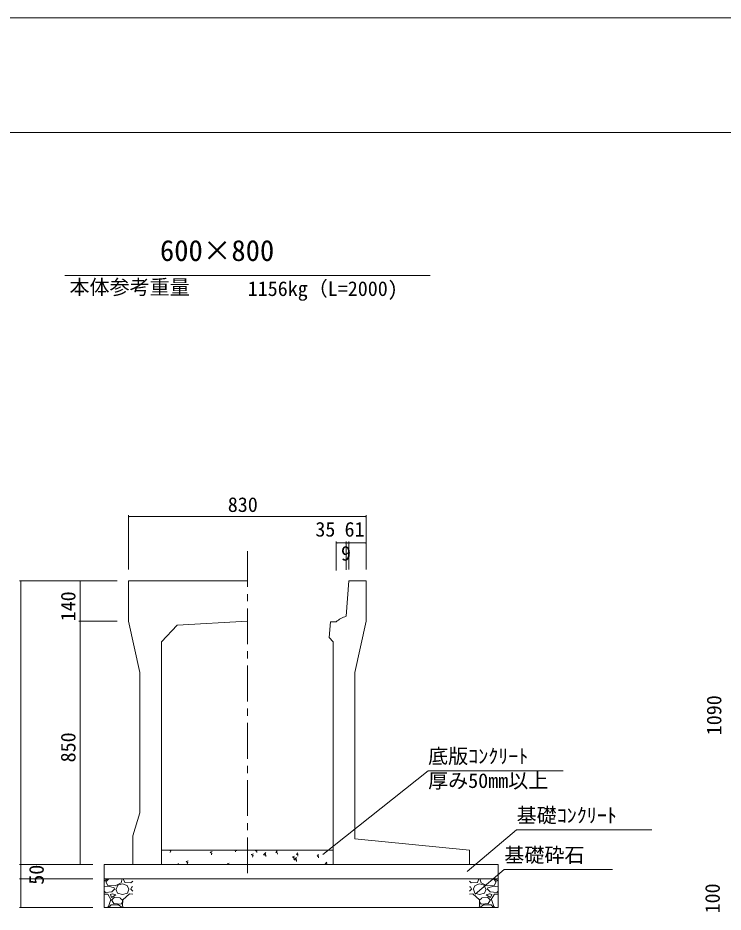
# Model space of a CAD drawing. Units: millimetres on the paper, scale 1:20. Extents: x 0 to 841, y 0 to 594.
# Drawn here: x 314 to 437.1, y 437.9 to 594 of the extents above; entities that cross this region are included whole.
import ezdxf
from ezdxf.enums import TextEntityAlignment as Align

# ---------------------------------------------------------------- set-up
doc = ezdxf.new("R2010")
doc.units = ezdxf.units.MM
doc.linetypes.add('USER2', pattern=[10, 6.25, -1.25, 1.25, -1.25])
for name, color, linetype, lineweight in [('D-STR-DIM（寸法）', 7, 'Continuous', 18), ('D-STR-HTXT（旗揚げ）', 4, 'Continuous', 18), ('D-STR-STRn（構造物）', 5, 'Continuous', 18), ('D-STR（構造物外形線）', 1, 'Continuous', 18), ('D-TTL(外枠）', 2, 'Continuous', 18), ('DEFPOINTS_2', 8, 'Continuous', 18)]:
    doc.layers.add(name, color=color, linetype=linetype, lineweight=lineweight)
doc.layers.add('D-STR-TXT（文字）', color=7, linetype='Continuous')
doc.styles.add('ＭＳ ゴシック', font='')
doc.styles.get('ＭＳ ゴシック').set_extended_font_data('MS Gothic')

msp = doc.modelspace()

# ---------------------------------------------------------------- linework, layer by layer
at = {"layer": 'D-STR-DIM（寸法）'}
for p, q in [((333.358, 497.674), (333.358, 507.162)), ((333.358, 506.912), (333.508, 506.937)), ((333.358, 506.912), (333.378, 506.912)), ((333.508, 506.887), (333.358, 506.912)), ((333.378, 506.912), (374.838, 506.912)), ((374.708, 506.937), (374.858, 506.912)), ((374.858, 506.912), (374.708, 506.887)), ((374.858, 506.912), (374.838, 506.912)), ((374.858, 497.674), (374.858, 507.162)), ((369.618, 497.509), (369.618, 502.58)), ((369.618, 502.33), (369.768, 502.355)), ((369.618, 502.33), (369.638, 502.33)), ((369.768, 502.305), (369.618, 502.33)), ((369.638, 502.33), (371.347, 502.33)), ((371.217, 502.355), (371.367, 502.33)), ((371.367, 502.33), (371.217, 502.305)), ((371.367, 502.33), (371.347, 502.33)), ((371.367, 497.642), (371.367, 502.58)), ((371.367, 497.642), (371.367, 502.58)), ((371.367, 502.33), (371.517, 502.355)), ((371.367, 502.33), (371.387, 502.33)), ((371.517, 502.305), (371.367, 502.33)), ((371.788, 502.33), (371.387, 502.33)), ((371.658, 502.355), (371.808, 502.33)), ((371.808, 502.33), (371.658, 502.305)), ((371.808, 502.33), (371.788, 502.33)), ((371.808, 497.674), (371.808, 502.58)), ((371.808, 497.674), (371.808, 502.58)), ((371.808, 502.33), (371.958, 502.355)), ((371.808, 502.33), (371.828, 502.33)), ((371.958, 502.305), (371.808, 502.33)), ((371.828, 502.33), (374.838, 502.33)), ((374.708, 502.355), (374.858, 502.33)), ((374.858, 502.33), (374.708, 502.305)), ((374.858, 502.33), (374.838, 502.33)), ((374.858, 497.674), (374.858, 502.58)), ((331.358, 495.674), (314.311, 495.674)), ((314.536, 495.524), (314.561, 495.674)), ((314.561, 495.674), (314.561, 495.654)), ((314.561, 495.674), (314.586, 495.524)), ((314.561, 495.654), (314.561, 446.194)), ((331.358, 495.674), (324.671, 495.674)), ((324.896, 495.524), (324.921, 495.674)), ((324.921, 495.674), (324.921, 495.654)), ((324.921, 495.674), (324.946, 495.524)), ((324.921, 495.654), (324.921, 488.694)), ((324.921, 488.674), (324.896, 488.824)), ((324.946, 488.824), (324.921, 488.674)), ((331.358, 488.674), (324.671, 488.674)), ((331.358, 488.674), (324.671, 488.674)), ((324.896, 488.524), (324.921, 488.674)), ((324.921, 488.674), (324.921, 488.694)), ((324.921, 488.674), (324.921, 488.654)), ((324.921, 488.674), (324.946, 488.524)), ((324.921, 488.654), (324.921, 446.194)), ((327.108, 446.174), (314.311, 446.174)), ((327.108, 446.174), (314.311, 446.174)), ((314.561, 446.174), (314.536, 446.324)), ((314.536, 446.024), (314.561, 446.174)), ((314.586, 446.324), (314.561, 446.174)), ((314.561, 446.174), (314.561, 446.194)), ((314.561, 446.174), (314.561, 446.154)), ((314.561, 446.174), (314.586, 446.024)), ((314.561, 446.154), (314.561, 443.694)), ((327.108, 446.174), (324.671, 446.174)), ((324.921, 446.174), (324.896, 446.324)), ((324.946, 446.324), (324.921, 446.174)), ((324.921, 446.174), (324.921, 446.194)), ((327.108, 443.674), (314.311, 443.674)), ((327.108, 443.674), (314.311, 443.674)), ((314.561, 443.674), (314.536, 443.824)), ((314.536, 443.524), (314.561, 443.674)), ((314.586, 443.824), (314.561, 443.674)), ((314.561, 443.674), (314.561, 443.694)), ((314.561, 443.674), (314.561, 443.654)), ((314.561, 443.674), (314.586, 443.524)), ((314.561, 443.654), (314.561, 438.694)), ((314.561, 438.674), (314.536, 438.824)), ((314.586, 438.824), (314.561, 438.674)), ((327.108, 438.674), (314.311, 438.674)), ((314.561, 438.674), (314.561, 438.694))]:
    msp.add_line(p, q, dxfattribs=at)
at = {"layer": 'D-STR-DIM（寸法）', "linetype": 'USER2'}
msp.add_line((354.108, 444.646), (354.108, 501.621), dxfattribs=at)
at = {"layer": 'D-STR-HTXT（旗揚げ）'}
for p, q in [((322.216, 549), (385.999, 549)), ((367.301, 447.939), (385.651, 462.534)), ((409.25, 462.534), (385.651, 462.534)), ((392.456, 444.943), (401.102, 452.207)), ((424.7, 452.207), (401.102, 452.207)), ((393.868, 441.014), (398.952, 445.276)), ((417.815, 445.276), (398.952, 445.276))]:
    msp.add_line(p, q, dxfattribs=at)
at = {"layer": 'D-STR-STRn（構造物）', "color": 7}
for p, q in [((339.108, 448.674), (369.108, 448.674)), ((340.479, 448.674), (340.674, 448.542)), ((340.634, 448.265), (340.735, 448.568)), ((347.611, 448.31), (347.961, 448.444)), ((347.611, 448.31), (347.86, 448.142)), ((347.819, 447.865), (347.921, 448.167)), ((351.602, 448.659), (351.617, 448.674)), ((351.602, 448.659), (352.047, 448.59)), ((352.004, 448.368), (351.968, 448.674)), ((352.18, 448.582), (352.163, 448.674)), ((355.507, 448.573), (355.592, 448.674)), ((355.507, 448.573), (355.806, 448.547)), ((355.766, 448.269), (355.709, 448.582)), ((356.939, 447.831), (357.328, 448.237)), ((359.094, 448.259), (359.335, 448.546)), ((359.094, 448.259), (359.392, 448.233)), ((359.353, 447.955), (359.295, 448.268)), ((362.68, 447.945), (362.921, 448.232)), ((343.41, 446.697), (343.76, 446.831)), ((343.41, 446.697), (343.658, 446.529)), ((354.796, 447.909), (355.147, 448.043)), ((354.797, 447.909), (355.045, 447.741)), ((355.005, 447.464), (355.106, 447.767)), ((356.939, 447.831), (357.383, 447.762)), ((357.34, 447.54), (357.285, 448.015)), ((361.982, 447.509), (362.332, 447.643)), ((361.982, 447.509), (362.231, 447.341)), ((362.19, 447.064), (362.292, 447.366)), ((362.275, 447.004), (362.664, 447.409)), ((362.275, 447.004), (362.72, 446.935)), ((362.676, 446.712), (362.621, 447.187)), ((362.68, 447.945), (362.979, 447.919)), ((362.939, 447.641), (362.881, 447.955)), ((366.266, 447.631), (366.507, 447.919)), ((366.266, 447.632), (366.565, 447.605)), ((366.525, 447.327), (366.468, 447.641)), ((367.611, 446.176), (368, 446.582)), ((341.946, 446.174), (342.097, 446.354)), ((343.618, 446.252), (343.719, 446.554)), ((350.595, 446.296), (350.945, 446.431)), ((350.595, 446.296), (350.777, 446.174)), ((367.611, 446.176), (367.626, 446.174)), ((367.979, 446.174), (367.957, 446.36))]:
    msp.add_line(p, q, dxfattribs=at)
at = {"layer": 'D-STR-STRn（構造物）'}
for p, q in [((329.108, 446.174), (329.108, 438.674)), ((329.108, 446.174), (397.858, 446.174)), ((397.858, 446.174), (397.858, 438.674)), ((329.108, 443.674), (397.858, 443.674)), ((329.108, 443.239), (329.671, 443.674)), ((329.416, 443.122), (329.913, 443.674)), ((332.268, 443.671), (332.068, 442.971)), ((332.438, 443.674), (332.708, 443.033)), ((394.527, 443.674), (394.257, 443.033)), ((394.697, 443.671), (394.897, 442.971)), ((397.549, 443.122), (397.052, 443.674)), ((397.858, 443.239), (397.295, 443.674)), ((329.871, 442.366), (329.108, 442.285)), ((329.776, 442.519), (329.426, 443.119)), ((331.013, 442.432), (329.763, 442.532)), ((330.865, 442.124), (329.865, 442.374)), ((330.917, 441.868), (330.867, 442.118)), ((332.069, 442.968), (331.019, 442.418)), ((331.215, 441.871), (331.515, 442.571)), ((331.517, 442.571), (332.317, 442.821)), ((332.315, 442.821), (333.115, 442.521)), ((332.713, 443.019), (333.763, 442.969)), ((333.117, 442.52), (333.417, 441.87)), ((333.765, 441.873), (333.915, 442.273)), ((334.108, 441.514), (333.765, 441.888)), ((333.767, 442.975), (334.108, 443.239)), ((334.108, 442.285), (333.921, 442.266)), ((393.199, 442.975), (392.858, 443.239)), ((392.858, 442.285), (393.045, 442.266)), ((392.858, 441.514), (393.201, 441.888)), ((393.2, 441.873), (393.05, 442.273)), ((394.252, 443.019), (393.202, 442.969)), ((393.848, 442.52), (393.548, 441.87)), ((394.651, 442.821), (393.851, 442.521)), ((395.448, 442.571), (394.648, 442.821)), ((394.897, 442.968), (395.947, 442.418)), ((395.75, 441.871), (395.45, 442.571)), ((395.952, 442.432), (397.202, 442.532)), ((396.048, 441.868), (396.098, 442.118)), ((396.101, 442.124), (397.101, 442.374)), ((397.095, 442.366), (397.858, 442.285)), ((397.189, 442.519), (397.539, 443.119)), ((329.315, 441.288), (329.108, 441.514)), ((329.718, 440.966), (329.108, 441.017)), ((330.463, 441.374), (329.313, 441.274)), ((330.277, 440.074), (329.727, 440.974)), ((330.214, 440.922), (330.414, 440.422)), ((330.566, 441.07), (330.216, 440.92)), ((330.415, 440.423), (331.165, 440.873)), ((330.916, 440.471), (330.416, 439.971)), ((330.916, 441.872), (330.466, 441.372)), ((331.168, 440.872), (330.568, 441.072)), ((331.922, 440.324), (330.922, 440.474)), ((331.162, 441.873), (331.462, 441.173)), ((331.462, 441.168), (332.312, 440.918)), ((332.319, 440.918), (333.169, 441.168)), ((333.517, 441.071), (332.367, 440.021)), ((333.165, 441.174), (333.415, 441.874)), ((334.108, 441.017), (333.518, 441.066)), ((392.858, 441.017), (393.448, 441.066)), ((393.448, 441.071), (394.598, 440.021)), ((393.801, 441.174), (393.551, 441.874)), ((394.646, 440.918), (393.796, 441.168)), ((395.503, 441.168), (394.653, 440.918)), ((395.043, 440.324), (396.043, 440.474)), ((395.803, 441.873), (395.503, 441.173)), ((395.797, 440.872), (396.397, 441.072)), ((396.551, 440.423), (395.801, 440.873)), ((396.049, 441.872), (396.499, 441.372)), ((396.049, 440.471), (396.549, 439.971)), ((396.4, 441.07), (396.75, 440.92)), ((396.502, 441.374), (397.652, 441.274)), ((396.751, 440.922), (396.551, 440.422)), ((396.688, 440.074), (397.238, 440.974)), ((397.248, 440.966), (397.858, 441.017)), ((397.651, 441.288), (397.858, 441.514)), ((329.671, 438.674), (329.867, 438.825)), ((329.867, 438.82), (330.267, 440.07)), ((329.913, 438.674), (330.316, 439.122)), ((330.316, 439.122), (331.616, 439.122)), ((330.415, 439.973), (330.815, 439.373)), ((330.818, 439.369), (332.068, 439.219)), ((331.615, 439.133), (332.265, 438.683)), ((332.327, 439.961), (331.927, 440.311)), ((332.068, 439.222), (332.318, 439.672)), ((332.308, 438.983), (332.438, 438.674)), ((332.364, 440.024), (332.314, 438.974)), ((332.316, 439.672), (332.316, 439.972)), ((394.657, 438.983), (394.527, 438.674)), ((394.601, 440.024), (394.651, 438.974)), ((394.638, 439.961), (395.038, 440.311)), ((394.898, 439.222), (394.648, 439.672)), ((394.649, 439.672), (394.649, 439.972)), ((395.351, 439.133), (394.701, 438.683)), ((396.147, 439.369), (394.897, 439.219)), ((396.649, 439.122), (395.349, 439.122)), ((396.551, 439.973), (396.151, 439.373)), ((397.052, 438.674), (396.649, 439.122)), ((397.098, 438.82), (396.698, 440.07)), ((397.295, 438.674), (397.099, 438.825)), ((329.108, 438.674), (362.608, 438.674)), ((329.108, 438.674), (397.858, 438.674))]:
    msp.add_line(p, q, dxfattribs=at)
at = {"layer": 'D-STR（構造物外形線）'}
for p, q in [((333.358, 495.674), (354.108, 495.674)), ((333.358, 488.674), (333.358, 495.674)), ((371.808, 495.674), (371.367, 489.511)), ((371.808, 495.674), (374.858, 495.674)), ((374.858, 488.674), (374.858, 495.674)), ((333.358, 488.674), (335.358, 479.674)), ((339.108, 485.024), (341.853, 487.938)), ((341.853, 487.938), (354.108, 488.674)), ((368.618, 488.524), (368.388, 485.788)), ((368.618, 488.524), (369.618, 488.524)), ((372.858, 479.674), (374.858, 488.674)), ((368.388, 485.788), (369.108, 485.024)), ((339.108, 446.174), (339.108, 485.024)), ((369.108, 446.174), (369.108, 485.024)), ((335.358, 455.174), (335.358, 479.674)), ((372.858, 450.674), (372.858, 479.674)), ((334.108, 451.174), (335.358, 455.174)), ((334.108, 446.174), (334.108, 451.174)), ((372.858, 450.674), (392.858, 448.674)), ((392.858, 446.174), (392.858, 448.674)), ((334.108, 446.174), (339.108, 446.174)), ((369.108, 446.174), (374.108, 446.174)), ((369.108, 446.174), (392.858, 446.174))]:
    msp.add_line(p, q, dxfattribs=at)
msp.add_arc((372.395, 485.645), 4, 104.89309, 133.9699, dxfattribs=at)
at = {"layer": 'D-TTL(外枠）'}
msp.add_line((25, 574), (820, 574), dxfattribs=at)
at = {"layer": 'DEFPOINTS_2'}
msp.add_line((0, 594), (841, 594), dxfattribs=at)

# ---------------------------------------------------------------- texts
at = {"layer": 'D-STR-DIM（寸法）', "style": 'ＭＳ ゴシック'}
for s, p in [('830', (350.688, 506.962)), ('35', (365.971, 502.655)), ('61', (371.068, 502.655)), ('9', (370.447, 498.459))]:
    msp.add_text(s, height=2.566, dxfattribs=at).set_placement(p, align=Align.BOTTOM_LEFT)
for s, p in [('140', (324.871, 488.629)), ('1090', (437.613, 468.742)), ('850', (324.871, 464.004)), ('50', (319.33, 442.641)), ('100', (437.338, 437.629))]:
    msp.add_text(s, height=2.566, rotation=90, dxfattribs=at).set_placement(p, align=Align.BOTTOM_LEFT)
at = {"layer": 'D-STR-TXT（文字）', "style": 'ＭＳ ゴシック'}
for s, height, p in [('600×800', 3.666, (338.842, 550.449)), ('本体参考重量', 2.566, (323.047, 544.933)), ('1156kg（L=2000)', 2.566, (354.166, 544.67)), ('底版ｺﾝｸﾘｰﾄ', 2.566, (385.651, 463.034)), ('厚み50mm以上', 2.566, (385.651, 458.762)), ('基礎ｺﾝｸﾘｰﾄ', 2.566, (401.102, 452.707)), ('基礎砕石', 2.566, (398.952, 445.776))]:
    msp.add_text(s, height=height, dxfattribs=at).set_placement(p, align=Align.BOTTOM_LEFT)

doc.saveas('drawing.dxf')
